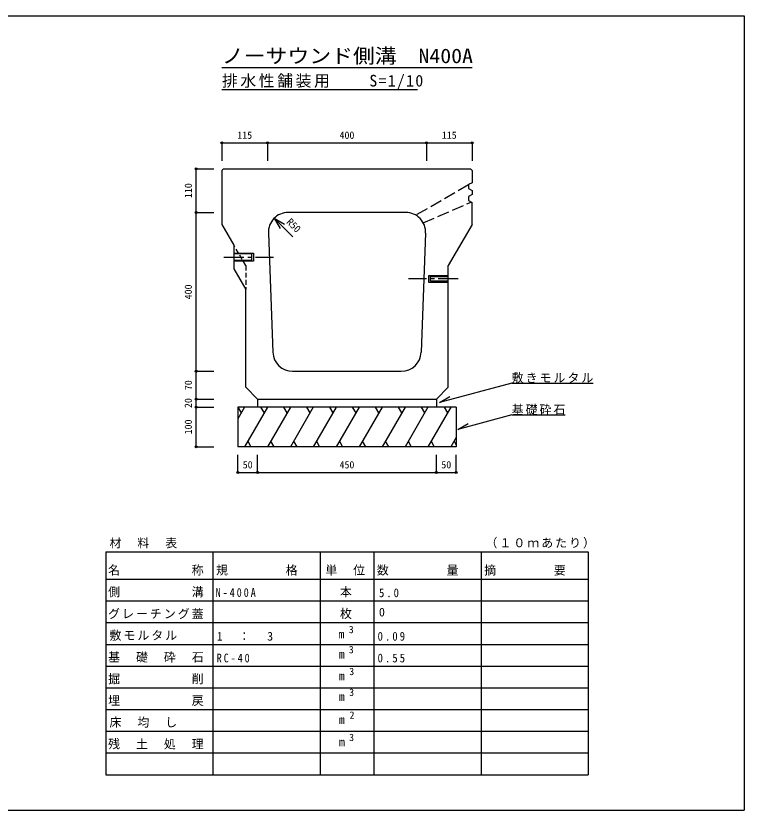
# Model space of a CAD drawing. Units: millimetres at full size, sheet at 1:10. Extents: x -3860 to 2140, y 1264 to 3264.
# Drawn here: x 307 to 2140, y 1264 to 3264 of the extents above; entities that cross this region are included whole.
import ezdxf
from ezdxf.enums import TextEntityAlignment as Align

# ---------------------------------------------------------------- set-up
doc = ezdxf.new("R2010")
doc.units = ezdxf.units.MM
doc.header["$LTSCALE"] = 10
doc.header["$PDMODE"] = 32
doc.header["$PDSIZE"] = 5
for name, pattern in [('CHAIN1', [8, 5, -1, 1, -1]), ('DASHED1', [1.8, 1.2, -0.6]), ('DASHED3', [4, 3, -1])]:
    doc.linetypes.add(name, pattern=pattern)
doc.layers.add('0-0_通り芯', color=7, linetype='Continuous')
doc.styles.add('ＭＳ ゴシック', font='')
doc.styles.get('ＭＳ ゴシック').set_extended_font_data('MS Gothic')

msp = doc.modelspace()

# ---------------------------------------------------------------- linework, layer by layer
at = {"layer": '0-0_通り芯'}
for p, q in [((825.47, 3133.58), (1455.47, 3133.58)), ((825.47, 3078.58), (1317.97, 3078.58)), ((1555.25, 2338.36), (1760.25, 2338.36)), ((915.47, 2298.58), (915.47, 2278.58)), ((1365.47, 2298.58), (1365.47, 2278.58)), ((865.47, 2278.58), (865.47, 2178.58)), ((1415.47, 2278.58), (865.47, 2278.58)), ((882.47, 2278.58), (865.47, 2249.14)), ((865.47, 2278.06), (873.82, 2263.6)), ((940.21, 2278.58), (882.47, 2178.58)), ((922.9, 2278.58), (931.56, 2263.6)), ((997.94, 2278.58), (940.21, 2178.58)), ((980.64, 2278.58), (989.29, 2263.6)), ((1055.68, 2278.58), (997.94, 2178.58)), ((1038.37, 2278.58), (1047.03, 2263.6)), ((1113.41, 2278.58), (1055.68, 2178.58)), ((1096.11, 2278.58), (1104.76, 2263.6)), ((1171.15, 2278.58), (1113.41, 2178.58)), ((1153.84, 2278.58), (1162.5, 2263.6)), ((1228.88, 2278.58), (1171.15, 2178.58)), ((1211.58, 2278.58), (1220.23, 2263.6)), ((1286.62, 2278.58), (1228.88, 2178.58)), ((1269.31, 2278.58), (1277.97, 2263.6)), ((1344.35, 2278.58), (1286.62, 2178.58)), ((1327.05, 2278.58), (1335.7, 2263.6)), ((1402.09, 2278.58), (1344.35, 2178.58)), ((1384.78, 2278.58), (1393.44, 2263.6)), ((1415.47, 2278.58), (1415.47, 2178.58)), ((1555.25, 2258.56), (1419.36, 2222.15)), ((1555.25, 2258.56), (1690.25, 2258.56)), ((1419.36, 2222.15), (1445.34, 2237.15)), ((1415.47, 2201.76), (1402.09, 2178.58)), ((890.39, 2192.3), (898.31, 2178.58)), ((948.13, 2192.3), (956.05, 2178.58)), ((1005.86, 2192.3), (1013.78, 2178.58)), ((1063.6, 2192.3), (1071.52, 2178.58)), ((1121.33, 2192.3), (1129.25, 2178.58)), ((1179.07, 2192.3), (1186.99, 2178.58)), ((1236.8, 2192.3), (1244.72, 2178.58)), ((1294.54, 2192.3), (1302.46, 2178.58)), ((1352.27, 2192.3), (1360.19, 2178.58)), ((1410.01, 2192.3), (1415.47, 2182.84)), ((1415.47, 2178.58), (865.47, 2178.58)), ((532.97, 1913.58), (1747.97, 1913.58)), ((532.97, 1913.58), (532.97, 1790.46)), ((802.97, 1913.58), (802.97, 1790.46)), ((1072.97, 1913.58), (1072.97, 1790.46)), ((1207.97, 1913.58), (1207.97, 1790.46)), ((1477.97, 1913.58), (1477.97, 1790.46)), ((1747.97, 1913.58), (1747.97, 1790.46)), ((532.97, 1845.18), (1747.97, 1845.18)), ((532.97, 1790.46), (1747.97, 1790.46)), ((532.97, 1790.46), (532.97, 1352.71)), ((802.97, 1790.46), (802.97, 1352.71)), ((1072.97, 1790.46), (1072.97, 1352.71)), ((1207.97, 1790.46), (1207.97, 1352.71)), ((1477.97, 1790.46), (1477.97, 1352.71)), ((1747.97, 1790.46), (1747.97, 1352.71)), ((532.97, 1735.75), (1747.97, 1735.75)), ((532.97, 1681.03), (1747.97, 1681.03)), ((532.97, 1626.31), (1747.97, 1626.31)), ((532.97, 1571.59), (1747.97, 1571.59)), ((532.97, 1516.87), (1747.97, 1516.87)), ((532.97, 1462.15), (1747.97, 1462.15)), ((532.97, 1407.43), (1747.97, 1407.43)), ((532.97, 1352.71), (1747.97, 1352.71)), ((618.47, 1352.7), (1527.47, 1352.7))]:
    msp.add_line(p, q, dxfattribs=at)
at = {"layer": '0-0_通り芯', "color": 4}
for p, q in [((825.47, 2943.58), (940.47, 2943.58)), ((825.47, 2943.58), (825.47, 2898.58)), ((940.47, 2943.58), (940.47, 2898.58)), ((940.47, 2943.58), (1340.47, 2943.58)), ((1340.47, 2943.58), (1340.47, 2898.58)), ((1340.47, 2943.58), (1455.47, 2943.58)), ((1455.47, 2943.58), (1455.47, 2898.58)), ((760.47, 2768.58), (760.47, 2878.58)), ((760.47, 2878.58), (805.47, 2878.58)), ((760.47, 2368.58), (760.47, 2768.58)), ((760.47, 2768.58), (805.47, 2768.58)), ((957.03, 2753.94), (983.01, 2738.94)), ((957.03, 2753.94), (972.03, 2727.96)), ((1004.03, 2706.93), (957.03, 2753.94)), ((760.47, 2298.58), (760.47, 2368.58)), ((760.47, 2368.58), (805.47, 2368.58)), ((760.47, 2278.58), (760.47, 2298.58)), ((760.47, 2298.58), (805.47, 2298.58)), ((760.47, 2178.58), (760.47, 2278.58)), ((760.47, 2278.58), (805.47, 2278.58)), ((760.47, 2178.58), (805.47, 2178.58)), ((865.47, 2113.58), (865.47, 2158.58)), ((915.47, 2113.58), (915.47, 2158.58)), ((1365.47, 2113.58), (1365.47, 2158.58)), ((1415.47, 2113.58), (1415.47, 2158.58)), ((865.47, 2113.58), (915.47, 2113.58)), ((915.47, 2113.58), (1365.47, 2113.58)), ((1365.47, 2113.58), (1415.47, 2113.58))]:
    msp.add_line(p, q, dxfattribs=at)
at = {"layer": '0-0_通り芯', "color": 3}
for p, q in [((825.47, 2874.58), (829.47, 2878.58)), ((825.47, 2874.58), (825.47, 2738.58)), ((829.47, 2878.58), (1451.47, 2878.58)), ((1455.47, 2874.58), (1451.47, 2878.58)), ((1455.47, 2823.58), (1455.47, 2813.58)), ((1455.47, 2738.58), (1455.47, 2793.58)), ((1288.56, 2768.58), (992.38, 2768.58)), ((825.47, 2738.58), (855.47, 2686.62)), ((1455.47, 2738.58), (1395.47, 2634.66)), ((942.42, 2716.71), (953.67, 2416.71)), ((1338.53, 2716.71), (1327.28, 2416.71)), ((1395.47, 2328.58), (1395.47, 2634.66)), ((885.47, 2328.58), (885.47, 2574.66)), ((1003.63, 2368.58), (1277.31, 2368.58)), ((915.47, 2298.58), (885.47, 2328.58)), ((1395.47, 2328.58), (1365.47, 2298.58)), ((915.47, 2298.58), (1365.47, 2298.58))]:
    msp.add_line(p, q, dxfattribs=at)
at = {"layer": '0-0_通り芯', "color": 3, "linetype": 'DASHED3'}
for p, q in [((1446.47, 2838.12), (1314.11, 2761.57)), ((1332.32, 2742.77), (1453.57, 2794.64))]:
    msp.add_line(p, q, dxfattribs=at)
at = {"layer": '0-0_通り芯', "color": 3, "linetype": 'DASHED1'}
for q in [(855.47, 2686.62), (885.47, 2574.66)]:
    msp.add_line((885.47, 2634.66), q, dxfattribs=at)
at = {"layer": '0-0_通り芯', "linetype": 'CHAIN1'}
for p, q in [((830.47, 2656.26), (955.47, 2656.26)), ((1420.47, 2601.26), (1295.47, 2601.26))]:
    msp.add_line(p, q, dxfattribs=at)
at = {"layer": '0-0_通り芯', "color": 2}
msp.add_line((140.47, 1263.58), (2140.47, 1263.58), dxfattribs=at)
msp.add_lwpolyline([(-3859.53, 3263.58), (2140.47, 3263.58), (2140.47, 1263.58)], dxfattribs=at)
at = {"layer": '0-0_通り芯', "color": 3}
for points in [[(1455.47, 2874.58), (1455.47, 2843.58), (1446.47, 2838.58), (1446.47, 2828.58), (1455.47, 2823.58)], [(1455.47, 2813.58), (1446.47, 2808.58), (1446.47, 2798.58), (1455.47, 2793.58)], [(855.47, 2686.62), (855.47, 2626.62), (885.47, 2574.66)]]:
    msp.add_lwpolyline(points, dxfattribs=at)
at = {"layer": '0-0_通り芯'}
for points in [[(855.47, 2666.27), (905.47, 2666.27), (905.47, 2646.26), (855.47, 2646.26)], [(855.47, 2648.27), (900.47, 2648.27), (900.47, 2664.26), (855.47, 2664.26)], [(1395.47, 2609.26), (1345.47, 2609.26), (1345.47, 2593.26), (1395.47, 2593.26)], [(1395.47, 2595.26), (1350.47, 2595.26), (1350.47, 2607.26), (1395.47, 2607.26)], [(1555.25, 2338.36), (1373.74, 2289.73), (1399.72, 2304.73)]]:
    msp.add_lwpolyline(points, dxfattribs=at)
at = {"layer": '0-0_通り芯', "color": 3}
for centre, start, end in [((992.38, 2718.58), 90, 182.14759), ((1288.56, 2718.58), 357.85241, 90), ((1003.63, 2418.58), 182.14759, 270), ((1277.31, 2418.58), 270, 357.85241)]:
    msp.add_arc(centre, 50, start, end, dxfattribs=at)
at = {"layer": '0-0_通り芯', "color": 4}
for p in [(825.47, 2943.58), (940.47, 2943.58), (1340.47, 2943.58), (1455.47, 2943.58), (760.47, 2878.58), (760.47, 2768.58), (760.47, 2368.58), (760.47, 2298.58), (760.47, 2278.58), (760.47, 2178.58), (865.47, 2113.58), (915.47, 2113.58), (1365.47, 2113.58), (1415.47, 2113.58)]:
    msp.add_point(p, dxfattribs=at)

# ---------------------------------------------------------------- texts
at = {"layer": '0-0_通り芯', "color": 3, "style": 'ＭＳ ゴシック', "width": 1.1}
msp.add_text('ノーサウンド側溝\u3000N400A', height=36.66, dxfattribs=at).set_placement((825.47, 3133.58), align=Align.BOTTOM_LEFT)
at = {"layer": '0-0_通り芯', "color": 4, "style": 'ＭＳ ゴシック'}
for s, p in [('115', (864.22, 2948.58)), ('400', (1121.72, 2948.58)), ('115', (1379.22, 2948.58)), ('50', (877.97, 2118.58)), ('450', (1121.72, 2118.58)), ('50', (1377.97, 2118.58)), ('3', (1144.99, 1703.65)), ('3', (1144.99, 1653.03)), ('3', (1146.16, 1597.97)), ('3', (1145.89, 1545.71)), ('2', (1146.79, 1488.19)), ('3', (1145.89, 1432.1))]:
    msp.add_text(s, height=18.33, dxfattribs=at).set_placement(p, align=Align.BOTTOM_LEFT)
for s, rotation, p in [('110', 90, (755.47, 2804.83)), ('R50', 315, (983.01, 2738.94)), ('400', 90, (755.47, 2549.83)), ('70', 90, (755.47, 2321.08)), ('20', 90, (755.47, 2276.08)), ('100', 90, (755.47, 2209.83))]:
    msp.add_text(s, height=18.33, rotation=rotation, dxfattribs=at).set_placement(p, align=Align.BOTTOM_LEFT)
at = {"layer": '0-0_通り芯', "style": 'ＭＳ ゴシック'}
for s, p in [('0', (1220.97, 1744.69)), ('m', (1118.89, 1689.28)), ('m', (1119.79, 1638.67)), ('m', (1119.79, 1583.95)), ('m', (1119.79, 1531.96)), ('m', (1119.88, 1473.82)), ('m', (1120.06, 1417.73))]:
    msp.add_text(s, height=21.99, dxfattribs=at).set_placement(p, align=Align.BOTTOM_LEFT)
at = {"layer": '0-0_通り芯', "attachment_point": 7, "style": 'ＭＳ ゴシック'}
for s, insert, char_height in [('\\T1.16;排水性舗装用\u3000\u3000S=1/10', (825.47, 3078.58), 29.33), ('\\T1.17;敷きモルタル', (1555.25, 2338.36), 21.99), ('\\T1.17;基礎砕石', (1555.25, 2258.56), 21.99), ('\\T1.17;材\u3000料\u3000表', (542.47, 1922.52), 21.99), ('\\T1.17;（１０ｍあたり）', (1489.22, 1922.52), 21.99), ('\\T1.17;名\u3000\u3000\u3000\u3000\u3000称', (538.97, 1854.12), 21.99), ('\\T1.17;規\u3000\u3000\u3000\u3000格', (810.72, 1854.12), 21.99), ('\\T1.17;単\u3000位', (1085.97, 1854.12), 21.99), ('\\T1.17;数\u3000\u3000\u3000\u3000量', (1215.72, 1854.12), 21.99), ('\\T1.17;摘\u3000\u3000\u3000\u3000要', (1485.72, 1854.12), 21.99), ('\\T1.17;側\u3000\u3000\u3000\u3000\u3000溝', (538.97, 1799.41), 21.99), ('\\T1.39;\\W0.85;N-400A', (809.72, 1800.2), 21.99), ('\\T1.17;\u3000本', (1087.72, 1799.41), 21.99), ('\\T1.37;\\W0.9;5.0', (1220.97, 1799.41), 21.99), ('\\T1.17;グレーチング蓋', (538.97, 1744.69), 21.99), ('\\T1.17;\u3000枚', (1087.72, 1744.69), 21.99), ('\\T1.17;敷モルタル', (542.47, 1689.97), 21.99), ('\\T1.21;1\u3000：\u30003', (812.47, 1689.97), 21.99), ('\\T1.38;\\W0.9;0.09', (1217.47, 1689.97), 21.99), ('\\T1.17;基\u3000礎\u3000砕\u3000石', (538.97, 1635.25), 21.99), ('\\T1.38;\\W0.85;RC-40', (812.47, 1635.25), 21.99), ('\\T1.38;\\W0.9;0.55', (1217.47, 1635.25), 21.99), ('\\T1.17;掘\u3000\u3000\u3000\u3000\u3000削', (538.97, 1580.53), 21.99), ('\\T1.17;埋\u3000\u3000\u3000\u3000\u3000戻', (538.97, 1525.81), 21.99), ('\\T1.17;床\u3000均\u3000し', (542.47, 1471.09), 21.99), ('\\T1.17;残\u3000土\u3000処\u3000理', (538.97, 1416.37), 21.99)]:
    msp.add_mtext(s, dxfattribs=dict(at, insert=insert, char_height=char_height))

doc.saveas('drawing.dxf')
